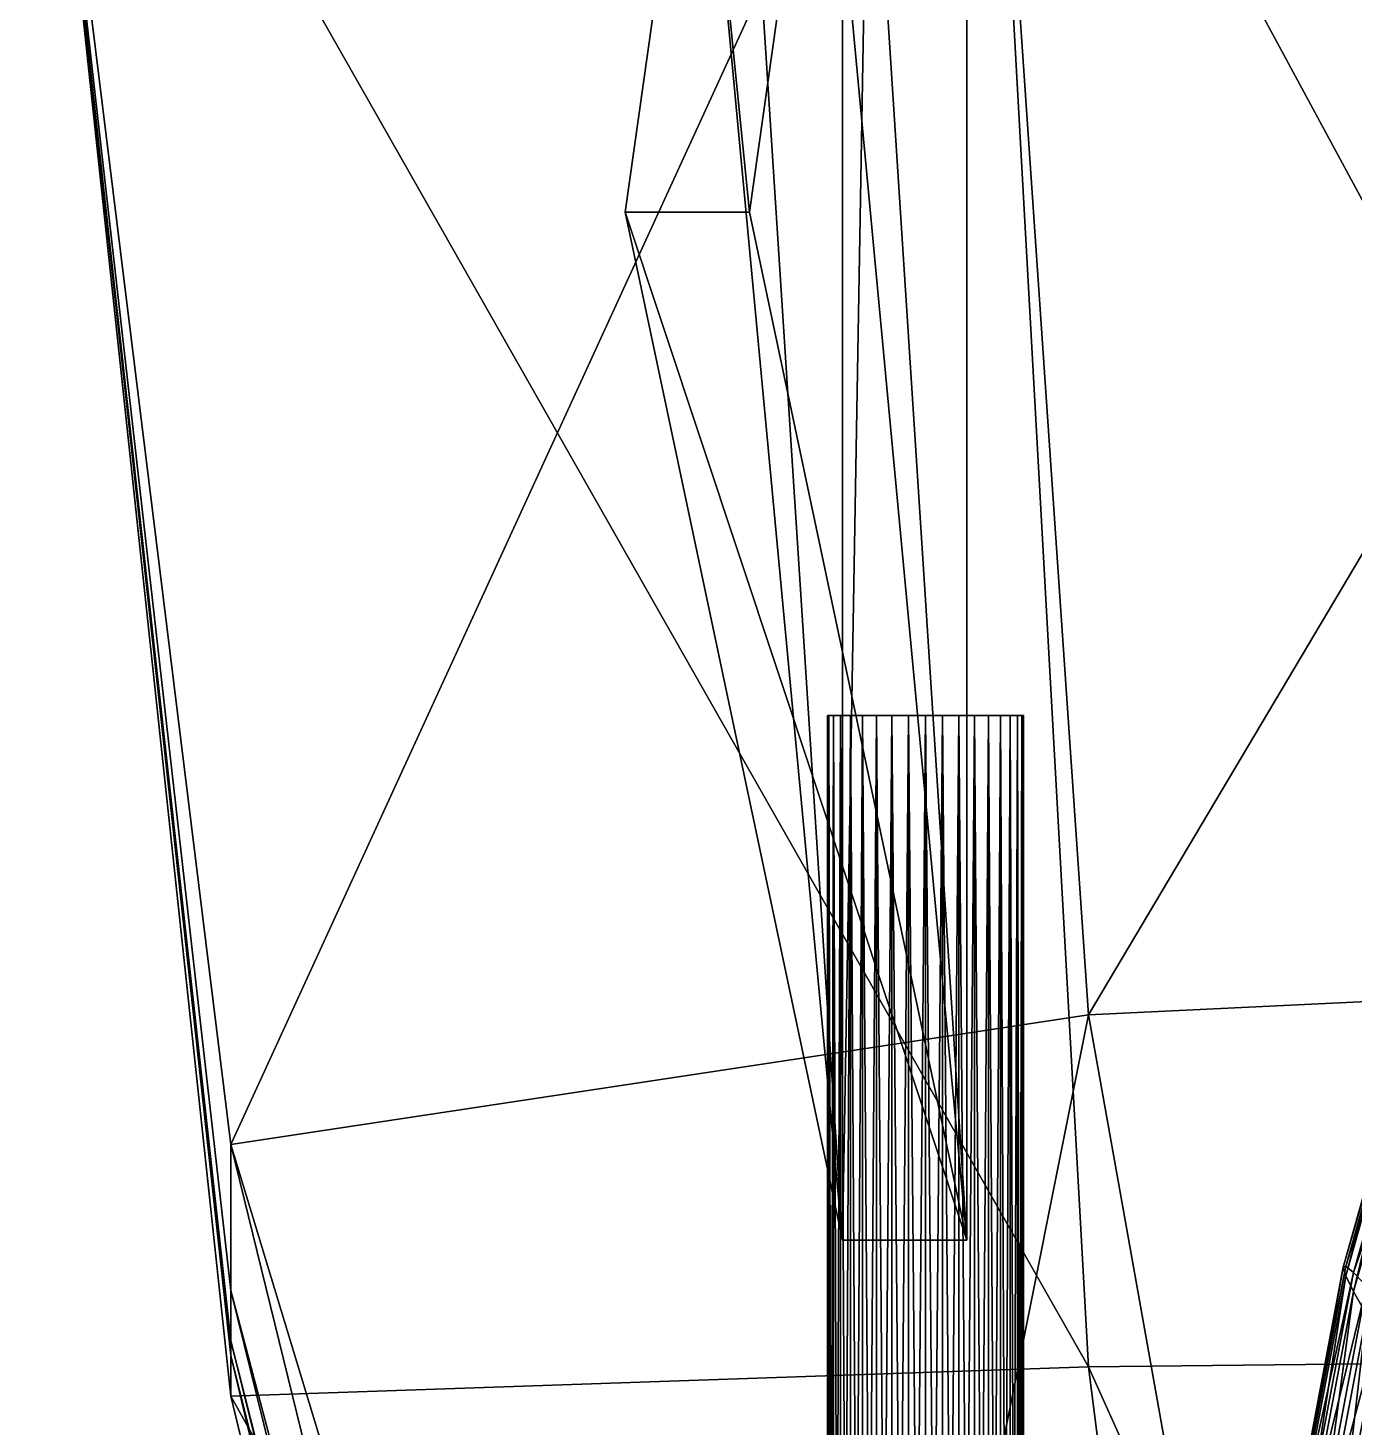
# Model space of a CAD drawing. Header units: metres. Extents: x -2.96 to 2.96, y -4.72 to 1.39.
# Drawn here: x -1 to -0.323, y -2.383 to -1.669 of the extents above; entities that cross this region are included whole.
import ezdxf

# ---------------------------------------------------------------- set-up
doc = ezdxf.new("R2010")
doc.units = ezdxf.units.M

msp = doc.modelspace()

# ---------------------------------------------------------------- linework, layer by layer
at = {"layer": 'Cockpit'}
for points in [[(-0.32749, -2.30613, 0.40298), (-0.32881, -2.30182, 0.38598), (-0.28882, -2.16042, 0.40585)], [(-0.32881, -2.30182, 0.38598), (-0.28765, -2.16042, 0.38825), (-0.28882, -2.16042, 0.40585)], [(-0.32881, -2.30182, 0.38598), (-0.32749, -2.30128, 0.36845), (-0.28765, -2.16042, 0.38825)], [(-0.32749, -2.30613, 0.40298), (-0.28882, -2.16042, 0.40585), (-0.28765, -2.16527, 0.42277)], [(-0.32749, -2.30128, 0.36845), (-0.28417, -2.16526, 0.3701), (-0.28765, -2.16042, 0.38825)], [(-0.32749, -2.30128, 0.36845), (-0.32355, -2.30451, 0.35053), (-0.28417, -2.16526, 0.3701)], [(-0.32355, -2.31418, 0.41931), (-0.32749, -2.30613, 0.40298), (-0.28765, -2.16527, 0.42277)], [(-0.32355, -2.30451, 0.35053), (-0.27838, -2.17491, 0.35154), (-0.28417, -2.16526, 0.3701)], [(-0.32355, -2.31418, 0.41931), (-0.28765, -2.16527, 0.42277), (-0.28417, -2.17493, 0.43888)], [(-0.32355, -2.30451, 0.35053), (-0.31701, -2.31149, 0.33235), (-0.27838, -2.17491, 0.35154)], [(-0.31701, -2.3259, 0.43487), (-0.32355, -2.31418, 0.41931), (-0.28417, -2.17493, 0.43888)], [(-0.35828, -2.45826, 0.36399), (-0.32749, -2.30128, 0.36845), (-0.32881, -2.30182, 0.38598)], [(-0.35828, -2.45826, 0.36399), (-0.35685, -2.45713, 0.34655), (-0.32749, -2.30128, 0.36845)], [(-0.35685, -2.46198, 0.38107), (-0.35828, -2.45826, 0.36399), (-0.32881, -2.30182, 0.38598)], [(-0.35685, -2.45713, 0.34655), (-0.32355, -2.30451, 0.35053), (-0.32749, -2.30128, 0.36845)], [(-0.35685, -2.46198, 0.38107), (-0.32881, -2.30182, 0.38598), (-0.32749, -2.30613, 0.40298)], [(-0.35685, -2.45713, 0.34655), (-0.35257, -2.45858, 0.32888), (-0.32355, -2.30451, 0.35053)], [(-0.35257, -2.46824, 0.39766), (-0.35685, -2.46198, 0.38107), (-0.32749, -2.30613, 0.40298)], [(-0.35257, -2.45858, 0.32888), (-0.31701, -2.31149, 0.33235), (-0.32355, -2.30451, 0.35053)], [(-0.35257, -2.46824, 0.39766), (-0.32749, -2.30613, 0.40298), (-0.32355, -2.31418, 0.41931)], [(-0.35257, -2.45858, 0.32888), (-0.34547, -2.4626, 0.31111), (-0.31701, -2.31149, 0.33235)], [(-0.34547, -2.47701, 0.41363), (-0.35257, -2.46824, 0.39766), (-0.32355, -2.31418, 0.41931)], [(-0.34547, -2.4626, 0.31111), (-0.30792, -2.32216, 0.31404), (-0.31701, -2.31149, 0.33235)], [(-0.34547, -2.47701, 0.41363), (-0.32355, -2.31418, 0.41931), (-0.31701, -2.3259, 0.43487)], [(-0.34547, -2.4626, 0.31111), (-0.33561, -2.46917, 0.29338), (-0.30792, -2.32216, 0.31404)], [(-0.33561, -2.48821, 0.42886), (-0.34547, -2.47701, 0.41363), (-0.31701, -2.3259, 0.43487)], [(-0.33561, -2.46917, 0.29338), (-0.29636, -2.33645, 0.29576), (-0.30792, -2.32216, 0.31404)], [(-0.33561, -2.48821, 0.42886), (-0.31701, -2.3259, 0.43487), (-0.30792, -2.3412, 0.44952)], [(-0.33561, -2.46917, 0.29338), (-0.32306, -2.47823, 0.27583), (-0.29636, -2.33645, 0.29576)], [(-0.32306, -2.50176, 0.44323), (-0.33561, -2.48821, 0.42886), (-0.30792, -2.3412, 0.44952)]]:
    msp.add_3dface(points, dxfattribs=at)
at = {"layer": 'Fin 2'}
for points in [[(-0.67467, -0.888, 0.49426), (-0.58428, -2.288, 0.30041), (-0.58428, 1.387, 0.30041)], [(-0.52084, 1.387, 0.33), (-0.52084, -2.288, 0.33), (-0.61123, -0.888, 0.52385)], [(-0.52084, 1.387, 0.33), (-0.58428, -2.288, 0.30041), (-0.52084, -2.288, 0.33)], [(-0.52084, 1.387, 0.33), (-0.58428, 1.387, 0.30041), (-0.58428, -2.288, 0.30041)], [(-0.67467, -0.888, 0.49426), (-0.65824, -1.5005, 0.45902), (-0.58428, -2.288, 0.30041)], [(-0.52084, -2.288, 0.33), (-0.5948, -1.5005, 0.4886), (-0.61123, -0.888, 0.52385)], [(-0.63178, -1.763, 0.5679), (-0.69522, -1.763, 0.53832), (-0.65824, -1.5005, 0.45902)], [(-0.69522, -1.763, 0.53832), (-0.58428, -2.288, 0.30041), (-0.65824, -1.5005, 0.45902)], [(-0.63178, -1.763, 0.5679), (-0.65824, -1.5005, 0.45902), (-0.5948, -1.5005, 0.4886)], [(-0.5948, -1.5005, 0.4886), (-0.52084, -2.288, 0.33), (-0.63178, -1.763, 0.5679)], [(-0.52084, -2.288, 0.33), (-0.69522, -1.763, 0.53832), (-0.63178, -1.763, 0.5679)], [(-0.52084, -2.288, 0.33), (-0.58428, -2.288, 0.30041), (-0.69522, -1.763, 0.53832)]]:
    msp.add_3dface(points, dxfattribs=at)
at = {"layer": 'Gun 2'}
for points in [[(-0.592, -3.02, -0.296), (-0.59124, -2.02, -0.28732), (-0.59124, -3.02, -0.28732)], [(-0.592, -3.02, -0.296), (-0.592, -2.02, -0.296), (-0.59124, -2.02, -0.28732)], [(-0.592, -2.02, -0.296), (-0.59124, -2.02, -0.28732), (-0.59124, -2.02, -0.28732)], [(-0.592, -2.02, -0.296), (-0.592, -2.02, -0.296), (-0.59124, -2.02, -0.28732)], [(-0.592, -2.02, -0.296), (-0.542, -2.02, -0.296), (-0.59124, -2.02, -0.28732)], [(-0.592, -2.02, -0.296), (-0.542, -2.02, -0.296), (-0.542, -2.02, -0.296)], [(-0.59124, -3.02, -0.30468), (-0.592, -2.02, -0.296), (-0.592, -3.02, -0.296)], [(-0.59124, -3.02, -0.30468), (-0.59124, -2.02, -0.30468), (-0.592, -2.02, -0.296)], [(-0.59124, -2.02, -0.30468), (-0.592, -2.02, -0.296), (-0.592, -2.02, -0.296)], [(-0.59124, -2.02, -0.30468), (-0.59124, -2.02, -0.30468), (-0.592, -2.02, -0.296)], [(-0.59124, -2.02, -0.30468), (-0.542, -2.02, -0.296), (-0.592, -2.02, -0.296)], [(-0.59124, -3.02, -0.28732), (-0.58898, -2.02, -0.2789), (-0.58898, -3.02, -0.2789)], [(-0.59124, -3.02, -0.28732), (-0.59124, -2.02, -0.28732), (-0.58898, -2.02, -0.2789)], [(-0.59124, -2.02, -0.28732), (-0.58898, -2.02, -0.2789), (-0.58898, -2.02, -0.2789)], [(-0.59124, -2.02, -0.28732), (-0.59124, -2.02, -0.28732), (-0.58898, -2.02, -0.2789)], [(-0.59124, -2.02, -0.28732), (-0.542, -2.02, -0.296), (-0.58898, -2.02, -0.2789)], [(-0.59124, -2.02, -0.28732), (-0.542, -2.02, -0.296), (-0.542, -2.02, -0.296)], [(-0.59124, -2.02, -0.30468), (-0.542, -2.02, -0.296), (-0.542, -2.02, -0.296)], [(-0.58898, -3.02, -0.3131), (-0.59124, -2.02, -0.30468), (-0.59124, -3.02, -0.30468)], [(-0.58898, -3.02, -0.3131), (-0.58898, -2.02, -0.3131), (-0.59124, -2.02, -0.30468)], [(-0.58898, -2.02, -0.3131), (-0.59124, -2.02, -0.30468), (-0.59124, -2.02, -0.30468)], [(-0.58898, -2.02, -0.3131), (-0.58898, -2.02, -0.3131), (-0.59124, -2.02, -0.30468)], [(-0.58898, -2.02, -0.3131), (-0.542, -2.02, -0.296), (-0.59124, -2.02, -0.30468)], [(-0.58898, -3.02, -0.2789), (-0.5853, -2.02, -0.271), (-0.5853, -3.02, -0.271)], [(-0.58898, -3.02, -0.2789), (-0.58898, -2.02, -0.2789), (-0.5853, -2.02, -0.271)], [(-0.58898, -2.02, -0.2789), (-0.5853, -2.02, -0.271), (-0.5853, -2.02, -0.271)], [(-0.58898, -2.02, -0.2789), (-0.58898, -2.02, -0.2789), (-0.5853, -2.02, -0.271)], [(-0.58898, -2.02, -0.2789), (-0.542, -2.02, -0.296), (-0.5853, -2.02, -0.271)], [(-0.58898, -2.02, -0.2789), (-0.542, -2.02, -0.296), (-0.542, -2.02, -0.296)], [(-0.58898, -2.02, -0.3131), (-0.542, -2.02, -0.296), (-0.542, -2.02, -0.296)], [(-0.5853, -3.02, -0.321), (-0.58898, -2.02, -0.3131), (-0.58898, -3.02, -0.3131)], [(-0.5853, -3.02, -0.321), (-0.5853, -2.02, -0.321), (-0.58898, -2.02, -0.3131)], [(-0.5853, -2.02, -0.321), (-0.58898, -2.02, -0.3131), (-0.58898, -2.02, -0.3131)], [(-0.5853, -2.02, -0.321), (-0.5853, -2.02, -0.321), (-0.58898, -2.02, -0.3131)], [(-0.5853, -2.02, -0.321), (-0.542, -2.02, -0.296), (-0.58898, -2.02, -0.3131)], [(-0.5853, -3.02, -0.271), (-0.5803, -2.02, -0.26386), (-0.5803, -3.02, -0.26386)], [(-0.5853, -3.02, -0.271), (-0.5853, -2.02, -0.271), (-0.5803, -2.02, -0.26386)], [(-0.5853, -2.02, -0.271), (-0.5803, -2.02, -0.26386), (-0.5803, -2.02, -0.26386)], [(-0.5853, -2.02, -0.271), (-0.5853, -2.02, -0.271), (-0.5803, -2.02, -0.26386)], [(-0.5853, -2.02, -0.271), (-0.542, -2.02, -0.296), (-0.5803, -2.02, -0.26386)], [(-0.5853, -2.02, -0.271), (-0.542, -2.02, -0.296), (-0.542, -2.02, -0.296)], [(-0.5853, -2.02, -0.321), (-0.542, -2.02, -0.296), (-0.542, -2.02, -0.296)], [(-0.5803, -3.02, -0.32814), (-0.5853, -2.02, -0.321), (-0.5853, -3.02, -0.321)], [(-0.5803, -3.02, -0.32814), (-0.5803, -2.02, -0.32814), (-0.5853, -2.02, -0.321)], [(-0.5803, -2.02, -0.32814), (-0.5853, -2.02, -0.321), (-0.5853, -2.02, -0.321)], [(-0.5803, -2.02, -0.32814), (-0.5803, -2.02, -0.32814), (-0.5853, -2.02, -0.321)], [(-0.5803, -2.02, -0.32814), (-0.542, -2.02, -0.296), (-0.5853, -2.02, -0.321)], [(-0.5803, -3.02, -0.26386), (-0.57414, -2.02, -0.2577), (-0.57414, -3.02, -0.2577)], [(-0.5803, -3.02, -0.26386), (-0.5803, -2.02, -0.26386), (-0.57414, -2.02, -0.2577)], [(-0.5803, -2.02, -0.26386), (-0.57414, -2.02, -0.2577), (-0.57414, -2.02, -0.2577)], [(-0.5803, -2.02, -0.26386), (-0.5803, -2.02, -0.26386), (-0.57414, -2.02, -0.2577)], [(-0.5803, -2.02, -0.26386), (-0.542, -2.02, -0.296), (-0.57414, -2.02, -0.2577)], [(-0.5803, -2.02, -0.26386), (-0.542, -2.02, -0.296), (-0.542, -2.02, -0.296)], [(-0.5803, -2.02, -0.32814), (-0.542, -2.02, -0.296), (-0.542, -2.02, -0.296)], [(-0.57414, -3.02, -0.3343), (-0.5803, -2.02, -0.32814), (-0.5803, -3.02, -0.32814)], [(-0.57414, -3.02, -0.3343), (-0.57414, -2.02, -0.3343), (-0.5803, -2.02, -0.32814)], [(-0.57414, -2.02, -0.3343), (-0.5803, -2.02, -0.32814), (-0.5803, -2.02, -0.32814)], [(-0.57414, -2.02, -0.3343), (-0.57414, -2.02, -0.3343), (-0.5803, -2.02, -0.32814)], [(-0.57414, -2.02, -0.3343), (-0.542, -2.02, -0.296), (-0.5803, -2.02, -0.32814)], [(-0.57414, -3.02, -0.2577), (-0.567, -2.02, -0.2527), (-0.567, -3.02, -0.2527)], [(-0.57414, -3.02, -0.2577), (-0.57414, -2.02, -0.2577), (-0.567, -2.02, -0.2527)], [(-0.57414, -2.02, -0.2577), (-0.567, -2.02, -0.2527), (-0.567, -2.02, -0.2527)], [(-0.57414, -2.02, -0.2577), (-0.57414, -2.02, -0.2577), (-0.567, -2.02, -0.2527)], [(-0.57414, -2.02, -0.2577), (-0.542, -2.02, -0.296), (-0.567, -2.02, -0.2527)], [(-0.57414, -2.02, -0.2577), (-0.542, -2.02, -0.296), (-0.542, -2.02, -0.296)], [(-0.57414, -2.02, -0.3343), (-0.542, -2.02, -0.296), (-0.542, -2.02, -0.296)], [(-0.567, -3.02, -0.3393), (-0.57414, -2.02, -0.3343), (-0.57414, -3.02, -0.3343)], [(-0.567, -3.02, -0.3393), (-0.567, -2.02, -0.3393), (-0.57414, -2.02, -0.3343)], [(-0.567, -2.02, -0.3393), (-0.57414, -2.02, -0.3343), (-0.57414, -2.02, -0.3343)], [(-0.567, -2.02, -0.3393), (-0.567, -2.02, -0.3393), (-0.57414, -2.02, -0.3343)], [(-0.567, -2.02, -0.3393), (-0.542, -2.02, -0.296), (-0.57414, -2.02, -0.3343)], [(-0.567, -3.02, -0.2527), (-0.5591, -2.02, -0.24902), (-0.5591, -3.02, -0.24902)], [(-0.567, -3.02, -0.2527), (-0.567, -2.02, -0.2527), (-0.5591, -2.02, -0.24902)], [(-0.567, -2.02, -0.2527), (-0.5591, -2.02, -0.24902), (-0.5591, -2.02, -0.24902)], [(-0.567, -2.02, -0.2527), (-0.567, -2.02, -0.2527), (-0.5591, -2.02, -0.24902)], [(-0.567, -2.02, -0.2527), (-0.542, -2.02, -0.296), (-0.5591, -2.02, -0.24902)], [(-0.567, -2.02, -0.2527), (-0.542, -2.02, -0.296), (-0.542, -2.02, -0.296)], [(-0.567, -2.02, -0.3393), (-0.542, -2.02, -0.296), (-0.542, -2.02, -0.296)], [(-0.5591, -3.02, -0.34298), (-0.567, -2.02, -0.3393), (-0.567, -3.02, -0.3393)], [(-0.5591, -3.02, -0.34298), (-0.5591, -2.02, -0.34298), (-0.567, -2.02, -0.3393)], [(-0.5591, -2.02, -0.34298), (-0.567, -2.02, -0.3393), (-0.567, -2.02, -0.3393)], [(-0.5591, -2.02, -0.34298), (-0.5591, -2.02, -0.34298), (-0.567, -2.02, -0.3393)], [(-0.5591, -2.02, -0.34298), (-0.542, -2.02, -0.296), (-0.567, -2.02, -0.3393)], [(-0.5591, -3.02, -0.24902), (-0.55068, -2.02, -0.24676), (-0.55068, -3.02, -0.24676)], [(-0.5591, -3.02, -0.24902), (-0.5591, -2.02, -0.24902), (-0.55068, -2.02, -0.24676)], [(-0.5591, -2.02, -0.24902), (-0.55068, -2.02, -0.24676), (-0.55068, -2.02, -0.24676)], [(-0.5591, -2.02, -0.24902), (-0.5591, -2.02, -0.24902), (-0.55068, -2.02, -0.24676)], [(-0.5591, -2.02, -0.24902), (-0.542, -2.02, -0.296), (-0.55068, -2.02, -0.24676)], [(-0.5591, -2.02, -0.24902), (-0.542, -2.02, -0.296), (-0.542, -2.02, -0.296)], [(-0.5591, -2.02, -0.34298), (-0.542, -2.02, -0.296), (-0.542, -2.02, -0.296)], [(-0.55068, -3.02, -0.34524), (-0.5591, -2.02, -0.34298), (-0.5591, -3.02, -0.34298)], [(-0.55068, -3.02, -0.34524), (-0.55068, -2.02, -0.34524), (-0.5591, -2.02, -0.34298)], [(-0.55068, -2.02, -0.34524), (-0.5591, -2.02, -0.34298), (-0.5591, -2.02, -0.34298)], [(-0.55068, -2.02, -0.34524), (-0.55068, -2.02, -0.34524), (-0.5591, -2.02, -0.34298)], [(-0.55068, -2.02, -0.34524), (-0.542, -2.02, -0.296), (-0.5591, -2.02, -0.34298)], [(-0.55068, -3.02, -0.24676), (-0.542, -2.02, -0.246), (-0.542, -3.02, -0.246)], [(-0.55068, -3.02, -0.24676), (-0.55068, -2.02, -0.24676), (-0.542, -2.02, -0.246)], [(-0.55068, -2.02, -0.24676), (-0.542, -2.02, -0.246), (-0.542, -2.02, -0.246)], [(-0.55068, -2.02, -0.24676), (-0.55068, -2.02, -0.24676), (-0.542, -2.02, -0.246)], [(-0.55068, -2.02, -0.24676), (-0.542, -2.02, -0.296), (-0.542, -2.02, -0.246)], [(-0.55068, -2.02, -0.24676), (-0.542, -2.02, -0.296), (-0.542, -2.02, -0.296)], [(-0.55068, -2.02, -0.34524), (-0.542, -2.02, -0.296), (-0.542, -2.02, -0.296)], [(-0.542, -3.02, -0.346), (-0.55068, -2.02, -0.34524), (-0.55068, -3.02, -0.34524)], [(-0.542, -3.02, -0.346), (-0.542, -2.02, -0.346), (-0.55068, -2.02, -0.34524)], [(-0.542, -2.02, -0.346), (-0.55068, -2.02, -0.34524), (-0.55068, -2.02, -0.34524)], [(-0.542, -2.02, -0.346), (-0.542, -2.02, -0.346), (-0.55068, -2.02, -0.34524)], [(-0.542, -2.02, -0.346), (-0.542, -2.02, -0.296), (-0.55068, -2.02, -0.34524)], [(-0.542, -2.02, -0.346), (-0.542, -2.02, -0.296), (-0.542, -2.02, -0.296)], [(-0.53332, -3.02, -0.34524), (-0.542, -2.02, -0.346), (-0.542, -3.02, -0.346)], [(-0.53332, -3.02, -0.34524), (-0.53332, -2.02, -0.34524), (-0.542, -2.02, -0.346)], [(-0.53332, -2.02, -0.34524), (-0.542, -2.02, -0.346), (-0.542, -2.02, -0.346)], [(-0.53332, -2.02, -0.34524), (-0.53332, -2.02, -0.34524), (-0.542, -2.02, -0.346)], [(-0.53332, -2.02, -0.34524), (-0.542, -2.02, -0.296), (-0.542, -2.02, -0.346)], [(-0.53332, -2.02, -0.34524), (-0.542, -2.02, -0.296), (-0.542, -2.02, -0.296)], [(-0.5249, -2.02, -0.34298), (-0.542, -2.02, -0.296), (-0.53332, -2.02, -0.34524)], [(-0.5249, -2.02, -0.34298), (-0.542, -2.02, -0.296), (-0.542, -2.02, -0.296)], [(-0.517, -2.02, -0.3393), (-0.542, -2.02, -0.296), (-0.5249, -2.02, -0.34298)], [(-0.517, -2.02, -0.3393), (-0.542, -2.02, -0.296), (-0.542, -2.02, -0.296)], [(-0.50986, -2.02, -0.3343), (-0.542, -2.02, -0.296), (-0.517, -2.02, -0.3393)], [(-0.50986, -2.02, -0.3343), (-0.542, -2.02, -0.296), (-0.542, -2.02, -0.296)], [(-0.5037, -2.02, -0.32814), (-0.542, -2.02, -0.296), (-0.50986, -2.02, -0.3343)], [(-0.5037, -2.02, -0.32814), (-0.542, -2.02, -0.296), (-0.542, -2.02, -0.296)], [(-0.4987, -2.02, -0.321), (-0.542, -2.02, -0.296), (-0.5037, -2.02, -0.32814)], [(-0.4987, -2.02, -0.321), (-0.542, -2.02, -0.296), (-0.542, -2.02, -0.296)], [(-0.49501, -2.02, -0.3131), (-0.542, -2.02, -0.296), (-0.4987, -2.02, -0.321)], [(-0.49501, -2.02, -0.3131), (-0.542, -2.02, -0.296), (-0.542, -2.02, -0.296)], [(-0.49276, -2.02, -0.30468), (-0.542, -2.02, -0.296), (-0.49501, -2.02, -0.3131)], [(-0.49276, -2.02, -0.30468), (-0.542, -2.02, -0.296), (-0.542, -2.02, -0.296)], [(-0.492, -2.02, -0.296), (-0.542, -2.02, -0.296), (-0.49276, -2.02, -0.30468)], [(-0.492, -2.02, -0.296), (-0.542, -2.02, -0.296), (-0.542, -2.02, -0.296)], [(-0.49276, -2.02, -0.28732), (-0.542, -2.02, -0.296), (-0.492, -2.02, -0.296)], [(-0.49276, -2.02, -0.28732), (-0.542, -2.02, -0.296), (-0.542, -2.02, -0.296)], [(-0.49501, -2.02, -0.2789), (-0.542, -2.02, -0.296), (-0.49276, -2.02, -0.28732)], [(-0.49501, -2.02, -0.2789), (-0.542, -2.02, -0.296), (-0.542, -2.02, -0.296)], [(-0.4987, -2.02, -0.271), (-0.542, -2.02, -0.296), (-0.49501, -2.02, -0.2789)], [(-0.4987, -2.02, -0.271), (-0.542, -2.02, -0.296), (-0.542, -2.02, -0.296)], [(-0.5037, -2.02, -0.26386), (-0.542, -2.02, -0.296), (-0.4987, -2.02, -0.271)], [(-0.5037, -2.02, -0.26386), (-0.542, -2.02, -0.296), (-0.542, -2.02, -0.296)], [(-0.50986, -2.02, -0.2577), (-0.542, -2.02, -0.296), (-0.5037, -2.02, -0.26386)], [(-0.50986, -2.02, -0.2577), (-0.542, -2.02, -0.296), (-0.542, -2.02, -0.296)], [(-0.517, -2.02, -0.2527), (-0.542, -2.02, -0.296), (-0.50986, -2.02, -0.2577)], [(-0.517, -2.02, -0.2527), (-0.542, -2.02, -0.296), (-0.542, -2.02, -0.296)], [(-0.5249, -2.02, -0.24902), (-0.542, -2.02, -0.296), (-0.517, -2.02, -0.2527)], [(-0.5249, -2.02, -0.24902), (-0.542, -2.02, -0.296), (-0.542, -2.02, -0.296)], [(-0.53332, -2.02, -0.24676), (-0.542, -2.02, -0.296), (-0.5249, -2.02, -0.24902)], [(-0.53332, -2.02, -0.24676), (-0.542, -2.02, -0.296), (-0.542, -2.02, -0.296)], [(-0.542, -3.02, -0.246), (-0.53332, -2.02, -0.24676), (-0.53332, -3.02, -0.24676)], [(-0.542, -3.02, -0.246), (-0.542, -2.02, -0.246), (-0.53332, -2.02, -0.24676)], [(-0.542, -2.02, -0.246), (-0.53332, -2.02, -0.24676), (-0.53332, -2.02, -0.24676)], [(-0.542, -2.02, -0.246), (-0.542, -2.02, -0.246), (-0.53332, -2.02, -0.24676)], [(-0.542, -2.02, -0.246), (-0.542, -2.02, -0.296), (-0.53332, -2.02, -0.24676)], [(-0.542, -2.02, -0.246), (-0.542, -2.02, -0.296), (-0.542, -2.02, -0.296)], [(-0.5249, -3.02, -0.34298), (-0.53332, -2.02, -0.34524), (-0.53332, -3.02, -0.34524)], [(-0.5249, -3.02, -0.34298), (-0.5249, -2.02, -0.34298), (-0.53332, -2.02, -0.34524)], [(-0.5249, -2.02, -0.34298), (-0.53332, -2.02, -0.34524), (-0.53332, -2.02, -0.34524)], [(-0.5249, -2.02, -0.34298), (-0.5249, -2.02, -0.34298), (-0.53332, -2.02, -0.34524)], [(-0.53332, -3.02, -0.24676), (-0.5249, -2.02, -0.24902), (-0.5249, -3.02, -0.24902)], [(-0.53332, -3.02, -0.24676), (-0.53332, -2.02, -0.24676), (-0.5249, -2.02, -0.24902)], [(-0.53332, -2.02, -0.24676), (-0.5249, -2.02, -0.24902), (-0.5249, -2.02, -0.24902)], [(-0.53332, -2.02, -0.24676), (-0.53332, -2.02, -0.24676), (-0.5249, -2.02, -0.24902)], [(-0.517, -3.02, -0.3393), (-0.5249, -2.02, -0.34298), (-0.5249, -3.02, -0.34298)], [(-0.517, -3.02, -0.3393), (-0.517, -2.02, -0.3393), (-0.5249, -2.02, -0.34298)], [(-0.517, -2.02, -0.3393), (-0.5249, -2.02, -0.34298), (-0.5249, -2.02, -0.34298)], [(-0.517, -2.02, -0.3393), (-0.517, -2.02, -0.3393), (-0.5249, -2.02, -0.34298)], [(-0.5249, -3.02, -0.24902), (-0.517, -2.02, -0.2527), (-0.517, -3.02, -0.2527)], [(-0.5249, -3.02, -0.24902), (-0.5249, -2.02, -0.24902), (-0.517, -2.02, -0.2527)], [(-0.5249, -2.02, -0.24902), (-0.517, -2.02, -0.2527), (-0.517, -2.02, -0.2527)], [(-0.5249, -2.02, -0.24902), (-0.5249, -2.02, -0.24902), (-0.517, -2.02, -0.2527)], [(-0.50986, -3.02, -0.3343), (-0.517, -2.02, -0.3393), (-0.517, -3.02, -0.3393)], [(-0.50986, -3.02, -0.3343), (-0.50986, -2.02, -0.3343), (-0.517, -2.02, -0.3393)], [(-0.50986, -2.02, -0.3343), (-0.517, -2.02, -0.3393), (-0.517, -2.02, -0.3393)], [(-0.50986, -2.02, -0.3343), (-0.50986, -2.02, -0.3343), (-0.517, -2.02, -0.3393)], [(-0.517, -3.02, -0.2527), (-0.50986, -2.02, -0.2577), (-0.50986, -3.02, -0.2577)], [(-0.517, -3.02, -0.2527), (-0.517, -2.02, -0.2527), (-0.50986, -2.02, -0.2577)], [(-0.517, -2.02, -0.2527), (-0.50986, -2.02, -0.2577), (-0.50986, -2.02, -0.2577)], [(-0.517, -2.02, -0.2527), (-0.517, -2.02, -0.2527), (-0.50986, -2.02, -0.2577)], [(-0.5037, -3.02, -0.32814), (-0.50986, -2.02, -0.3343), (-0.50986, -3.02, -0.3343)], [(-0.5037, -3.02, -0.32814), (-0.5037, -2.02, -0.32814), (-0.50986, -2.02, -0.3343)], [(-0.5037, -2.02, -0.32814), (-0.50986, -2.02, -0.3343), (-0.50986, -2.02, -0.3343)], [(-0.5037, -2.02, -0.32814), (-0.5037, -2.02, -0.32814), (-0.50986, -2.02, -0.3343)], [(-0.50986, -3.02, -0.2577), (-0.5037, -2.02, -0.26386), (-0.5037, -3.02, -0.26386)], [(-0.50986, -3.02, -0.2577), (-0.50986, -2.02, -0.2577), (-0.5037, -2.02, -0.26386)], [(-0.50986, -2.02, -0.2577), (-0.5037, -2.02, -0.26386), (-0.5037, -2.02, -0.26386)], [(-0.50986, -2.02, -0.2577), (-0.50986, -2.02, -0.2577), (-0.5037, -2.02, -0.26386)], [(-0.4987, -3.02, -0.321), (-0.5037, -2.02, -0.32814), (-0.5037, -3.02, -0.32814)], [(-0.4987, -3.02, -0.321), (-0.4987, -2.02, -0.321), (-0.5037, -2.02, -0.32814)], [(-0.4987, -2.02, -0.321), (-0.5037, -2.02, -0.32814), (-0.5037, -2.02, -0.32814)], [(-0.4987, -2.02, -0.321), (-0.4987, -2.02, -0.321), (-0.5037, -2.02, -0.32814)], [(-0.5037, -3.02, -0.26386), (-0.4987, -2.02, -0.271), (-0.4987, -3.02, -0.271)], [(-0.5037, -3.02, -0.26386), (-0.5037, -2.02, -0.26386), (-0.4987, -2.02, -0.271)], [(-0.5037, -2.02, -0.26386), (-0.4987, -2.02, -0.271), (-0.4987, -2.02, -0.271)], [(-0.5037, -2.02, -0.26386), (-0.5037, -2.02, -0.26386), (-0.4987, -2.02, -0.271)], [(-0.49501, -3.02, -0.3131), (-0.4987, -2.02, -0.321), (-0.4987, -3.02, -0.321)], [(-0.49501, -3.02, -0.3131), (-0.49501, -2.02, -0.3131), (-0.4987, -2.02, -0.321)], [(-0.49501, -2.02, -0.3131), (-0.4987, -2.02, -0.321), (-0.4987, -2.02, -0.321)], [(-0.49501, -2.02, -0.3131), (-0.49501, -2.02, -0.3131), (-0.4987, -2.02, -0.321)], [(-0.4987, -3.02, -0.271), (-0.49501, -2.02, -0.2789), (-0.49501, -3.02, -0.2789)], [(-0.4987, -3.02, -0.271), (-0.4987, -2.02, -0.271), (-0.49501, -2.02, -0.2789)], [(-0.4987, -2.02, -0.271), (-0.49501, -2.02, -0.2789), (-0.49501, -2.02, -0.2789)], [(-0.4987, -2.02, -0.271), (-0.4987, -2.02, -0.271), (-0.49501, -2.02, -0.2789)], [(-0.49276, -3.02, -0.30468), (-0.49501, -2.02, -0.3131), (-0.49501, -3.02, -0.3131)], [(-0.49276, -3.02, -0.30468), (-0.49276, -2.02, -0.30468), (-0.49501, -2.02, -0.3131)], [(-0.49276, -2.02, -0.30468), (-0.49501, -2.02, -0.3131), (-0.49501, -2.02, -0.3131)], [(-0.49276, -2.02, -0.30468), (-0.49276, -2.02, -0.30468), (-0.49501, -2.02, -0.3131)], [(-0.49501, -3.02, -0.2789), (-0.49276, -2.02, -0.28732), (-0.49276, -3.02, -0.28732)], [(-0.49501, -3.02, -0.2789), (-0.49501, -2.02, -0.2789), (-0.49276, -2.02, -0.28732)], [(-0.49501, -2.02, -0.2789), (-0.49276, -2.02, -0.28732), (-0.49276, -2.02, -0.28732)], [(-0.49501, -2.02, -0.2789), (-0.49501, -2.02, -0.2789), (-0.49276, -2.02, -0.28732)], [(-0.492, -3.02, -0.296), (-0.49276, -2.02, -0.30468), (-0.49276, -3.02, -0.30468)], [(-0.492, -3.02, -0.296), (-0.492, -2.02, -0.296), (-0.49276, -2.02, -0.30468)], [(-0.492, -2.02, -0.296), (-0.49276, -2.02, -0.30468), (-0.49276, -2.02, -0.30468)], [(-0.492, -2.02, -0.296), (-0.492, -2.02, -0.296), (-0.49276, -2.02, -0.30468)], [(-0.49276, -3.02, -0.28732), (-0.492, -2.02, -0.296), (-0.492, -3.02, -0.296)], [(-0.49276, -3.02, -0.28732), (-0.49276, -2.02, -0.28732), (-0.492, -2.02, -0.296)], [(-0.49276, -2.02, -0.28732), (-0.492, -2.02, -0.296), (-0.492, -2.02, -0.296)], [(-0.49276, -2.02, -0.28732), (-0.49276, -2.02, -0.28732), (-0.492, -2.02, -0.296)]]:
    msp.add_3dface(points, dxfattribs=at)
at = {"layer": 'Nose'}
for points in [[(-0.89648, -2.31372, 0.0857), (-1, -1.4, 0.29778), (-0.89648, -2.23905, 0.28105)], [(-0.89648, -2.31372, 0.0857), (-1, -1.4, 0.09153), (-1, -1.4, 0.29778)], [(-0.89648, -2.33929, -0.00071), (-1, -1.4, 0.09153), (-0.89648, -2.31372, 0.0857)], [(-0.89648, -2.33929, -0.00071), (-1, -1.4, -0.00222), (-1, -1.4, 0.09153)], [(-0.89648, -2.34687, -0.08198), (-1, -1.4, -0.00222), (-0.89648, -2.33929, -0.00071)], [(-0.89648, -2.34687, -0.08198), (-1, -1.4, -0.09597), (-1, -1.4, -0.00222)], [(-0.89648, -2.36754, -0.26191), (-1, -1.4, -0.09597), (-0.89648, -2.34687, -0.08198)], [(-0.89648, -2.36754, -0.26191), (-1, -1.4, -0.30222), (-1, -1.4, -0.09597)], [(-0.45875, -2.35269, -0.40005), (-1, -1.4, -0.30222), (-0.89648, -2.36754, -0.26191)], [(-0.45875, -2.35269, -0.40005), (-0.51172, -1.4, -0.47097), (-1, -1.4, -0.30222)], [(-0.89648, -2.23905, 0.28105), (-1, -1.4, 0.29778), (-0.51172, -1.4, 0.46653)], [(-0.89648, -2.23905, 0.28105), (-0.51172, -1.4, 0.46653), (-0.45875, -2.17291, 0.44233)], [(0, -2.34773, -0.44609), (-0.51172, -1.4, -0.47097), (-0.45875, -2.35269, -0.40005)], [(0, -2.34773, -0.44609), (0, -1.4, -0.52722), (-0.51172, -1.4, -0.47097)], [(-0.45875, -2.17291, 0.44233), (-0.51172, -1.4, 0.46653), (0, -1.4, 0.52278)], [(-0.45875, -2.17291, 0.44233), (0, -1.4, 0.52278), (0, -2.15086, 0.49609)], [(-0.32782, -2.90692, 0.35647), (-0.45875, -2.17291, 0.44233), (0, -2.15086, 0.49609)], [(-0.32782, -2.90692, 0.35647), (0, -2.15086, 0.49609), (0, -2.84812, 0.40139)], [(-0.64062, -3.08329, 0.2217), (-0.89648, -2.23905, 0.28105), (-0.45875, -2.17291, 0.44233)], [(-0.64062, -3.08329, 0.2217), (-0.45875, -2.17291, 0.44233), (-0.32782, -2.90692, 0.35647)], [(-0.64062, -3.28241, 0.06168), (-0.89648, -2.23905, 0.28105), (-0.64062, -3.08329, 0.2217)], [(-0.64062, -3.28241, 0.06168), (-0.89648, -2.31372, 0.0857), (-0.89648, -2.23905, 0.28105)], [(-0.64062, -3.35061, -0.00468), (-0.89648, -2.31372, 0.0857), (-0.64062, -3.28241, 0.06168)], [(-0.64062, -3.35061, -0.00468), (-0.89648, -2.33929, -0.00071), (-0.89648, -2.31372, 0.0857)], [(-0.64062, -3.37082, -0.05733), (-0.89648, -2.33929, -0.00071), (-0.64062, -3.35061, -0.00468)], [(-0.64062, -3.37082, -0.05733), (-0.89648, -2.34687, -0.08198), (-0.89648, -2.33929, -0.00071)], [(-0.64062, -3.42595, -0.1762), (-0.89648, -2.34687, -0.08198), (-0.64062, -3.37082, -0.05733)], [(-0.64062, -3.42595, -0.1762), (-0.89648, -2.36754, -0.26191), (-0.89648, -2.34687, -0.08198)], [(0, -3.37312, -0.27361), (0, -2.34773, -0.44609), (-0.45875, -2.35269, -0.40005)], [(-0.32782, -3.38633, -0.24926), (-0.45875, -2.35269, -0.40005), (-0.89648, -2.36754, -0.26191)], [(0, -3.37312, -0.27361), (-0.45875, -2.35269, -0.40005), (-0.32782, -3.38633, -0.24926)], [(-0.32782, -3.38633, -0.24926), (-0.89648, -2.36754, -0.26191), (-0.64062, -3.42595, -0.1762)]]:
    msp.add_3dface(points, dxfattribs=at)

doc.saveas('drawing.dxf')
